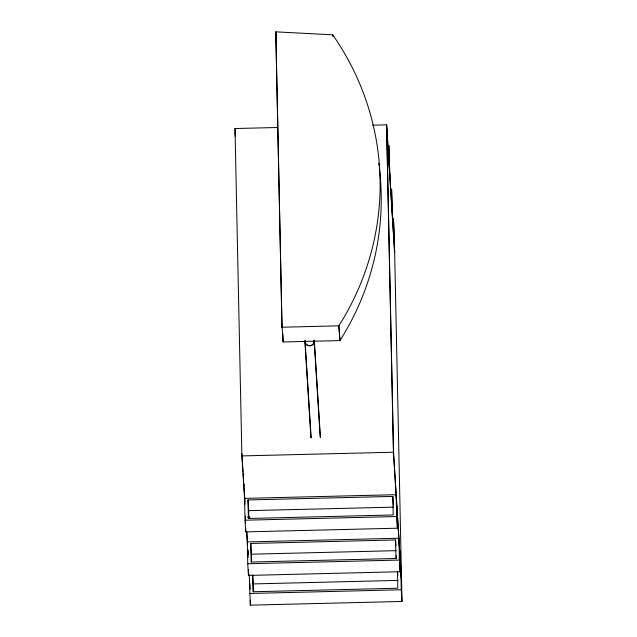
<?xml version="1.0" encoding="UTF-8"?>
<svg xmlns="http://www.w3.org/2000/svg" width="637" height="637" viewBox="0 0 637 637"><rect width="100%" height="100%" fill="white"/><g stroke="black" fill="none" stroke-linecap="round" stroke-linejoin="round"><path stroke-width="0.96" d="M244.927 504.313L241.885 455.917L235.005 128.531L277.597 127.496M372.701 125.186L386.563 124.852L394.582 252.26M281.944 324.886L283.099 341.965L339.935 340.588L338.828 325.841L281.992 327.219L275.781 31.85L332.713 34.836L332.912 36.635M241.885 455.917L393.443 452.23L401.461 579.638L393.523 452.23L386.643 124.844L394.661 252.26M392.822 496.414L393.212 514.967L248.39 518.486L248 499.941L392.822 496.414L393.371 505.189M248 499.941L248.677 510.659L393.491 507.14M247.849 516.933L249.839 516.886M247.889 517.57L249.879 517.523M245.014 520.206L396.652 516.527L397.384 528.2L245.747 531.887L245.014 520.206L244.552 498.381L396.198 494.694L396.652 516.527M395.561 539.953L395.951 558.498L251.129 562.025L250.739 543.472L395.561 539.953L395.927 545.798M250.739 543.472L251.416 554.19L396.23 550.671M247.753 563.745L399.391 560.058L400.124 571.731L248.486 575.418L247.753 563.745L247.291 541.92L398.937 538.233L399.391 560.058M252.73 575.147L253.279 583.922L398.101 580.403M249.624 593.469L401.262 589.782L401.995 601.463L250.357 605.15L249.226 574.622M338.892 325.873L340.007 340.62M276.124 40.617L275.821 32.487L282.032 327.744M397.552 571.628L397.799 575.529M314.344 340.883L320.403 437.253M314.152 340.899L320.212 437.253M305.075 341.432L311.143 437.786M304.892 341.44L310.952 437.81M276.147 37.583L275.781 31.85L275.869 34.677M283.019 339.29L283.059 339.927M235.005 128.531L235.379 134.455M235.133 132.759L235.372 136.621M241.877 453.592L242.363 461.315M242.482 463.25L243.023 471.937M243.151 473.864L243.637 481.588M243.756 483.515L244.305 492.202M244.425 494.137L244.911 501.86M246.79 531.776L247.459 542.398M247.944 550.121L248.127 553.02M246.67 531.967L247.475 544.834M247.785 549.699L248.096 554.684M401.995 601.463L394.199 230.435L393.467 218.754L393.921 240.579M400.8 567.957L401.262 589.782M392.79 222.528L391.596 189.022L392.058 210.847M399.67 549.906L400.124 571.731M390.051 178.997L388.857 145.491L389.318 167.316M396.931 506.375L397.384 528.2M397.472 571.636L397.814 588.23L253 591.749L252.65 575.155M396.333 555.56L396.397 558.482M386.563 124.852L393.443 452.23M282.932 333.971L283.099 341.965M253.279 583.922L253.446 591.733M251.416 554.19L251.575 562.001M248.677 510.659L248.836 518.47M249.895 583.325L250.023 589.281M250.253 600.189L250.357 605.15M248.024 553.593L248.112 557.566M248.358 569.47L248.486 575.418M245.412 516.018L245.563 522.961M245.667 527.922L245.747 531.887M243.605 473.211L243.653 475.194M243.86 483.778L243.899 485.768M332.713 34.836A281.498 270.184 -3.6 0 1 338.828 325.841M379.381 168.439A281.498 270.184 -3.6 0 1 339.935 340.588M378.72 163.383A281.498 270.184 -3.6 0 1 379.015 165.509M314.232 340.246A4.738 4.547 -3.6 0 1 309.717 345.867A4.738 4.547 -3.6 0 1 304.98 340.469M314.049 340.285A4.547 4.363 -3.6 0 1 309.717 345.684A4.547 4.363 -3.6 0 1 305.163 340.5"/></g></svg>
